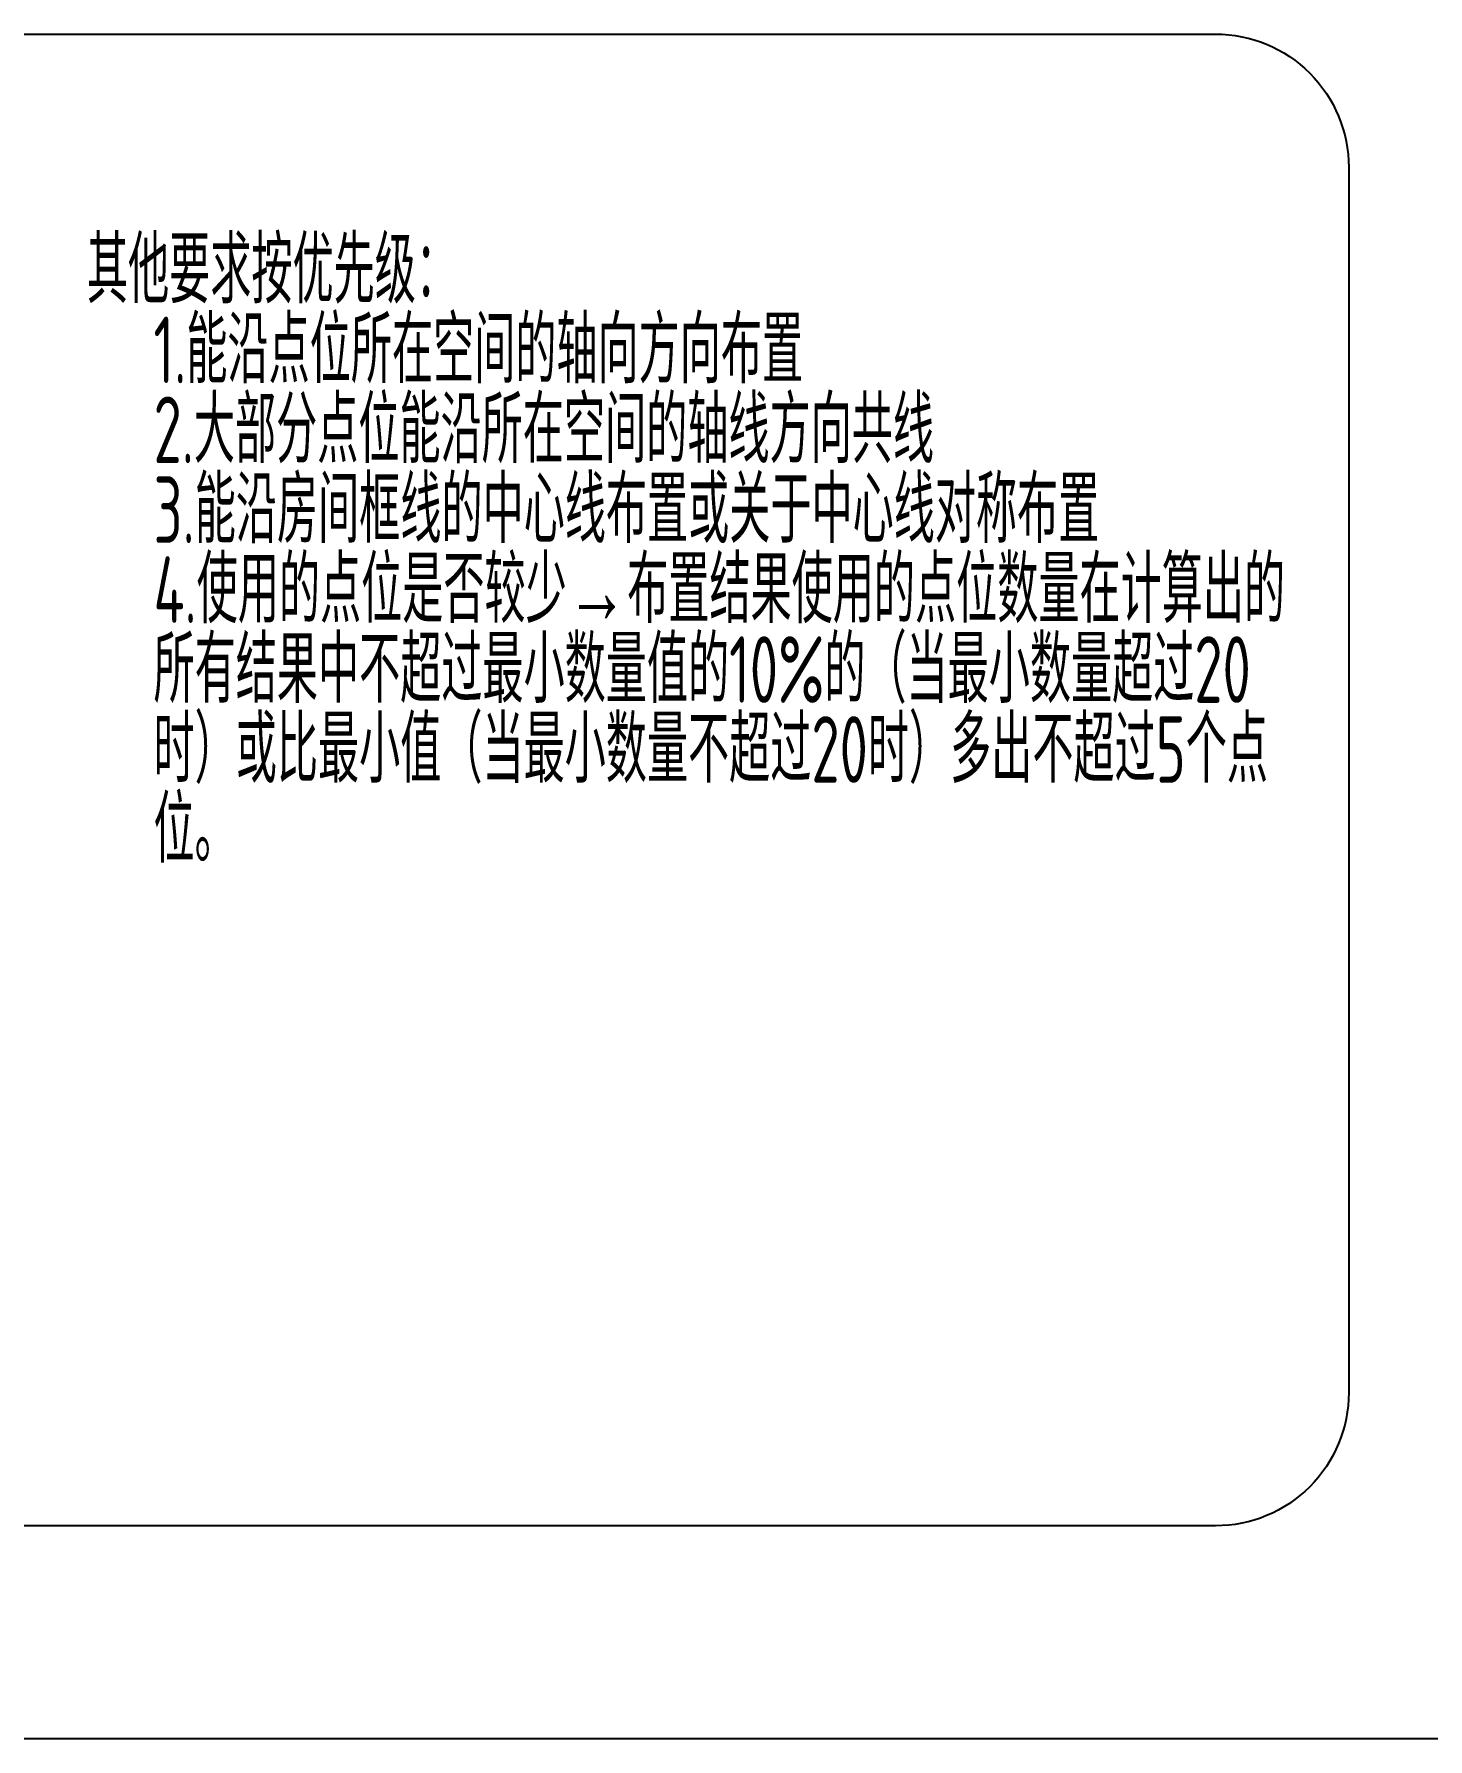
# Model space of a CAD drawing. Header units: millimetres. Extents: x -77018 to 517482, y 303285 to 1564785.
# Drawn here: x 156514 to 261177, y 303285 to 431285 of the extents above; entities that cross this region are included whole.
import ezdxf
from ezdxf.enums import TextEntityAlignment as Align

# ---------------------------------------------------------------- set-up
doc = ezdxf.new("R2010")
doc.units = ezdxf.units.MM
doc.header["$LTSCALE"] = 1000
for name, color, linetype in [('C-SHET-SHET', 144, 'Continuous'), ('E-UNIV-DIAG', 2, 'Continuous'), ('E-UNIV-NOTE', 6, 'Continuous')]:
    doc.layers.add(name, color=color, linetype=linetype)
doc.styles.add('TH-STYLE3', font='tssdeng.shx', dxfattribs={"width": 0.65, "bigfont": 'tssdchn.shx'})

msp = doc.modelspace()

# ---------------------------------------------------------------- linework, layer by layer
at = {"layer": 'C-SHET-SHET'}
msp.add_lwpolyline([(-77018, 1564785), (517482, 1564785), (517482, 303285), (-77018, 303285)], close=True, dxfattribs=at)
at = {"layer": 'E-UNIV-DIAG'}
msp.add_lwpolyline([(245232, 319285), (65232, 319285, -0.4142136), (55232, 329285), (55232, 421285, -0.4142136), (65232, 431285), (245232, 431285, -0.4142136), (255232, 421285), (255232, 329285, -0.4142136)], format="xyb", close=True, dxfattribs=at)

# ---------------------------------------------------------------- texts
at = {"layer": 'E-UNIV-NOTE', "style": 'TH-STYLE3', "width": 0.65}
for s, p in [('其他要求按优先级：', (160482, 413573)), ('1.能沿点位所在空间的轴向方向布置', (165482, 407573)), ('2.大部分点位能沿所在空间的轴线方向共线', (165482, 401573)), ('3.能沿房间框线的中心线布置或关于中心线对称布置', (165482, 395573)), ('4.使用的点位是否较少→布置结果使用的点位数量在计算出的', (165482, 389573)), ('所有结果中不超过最小数量值的10%%%的（当最小数量超过20', (165482, 383573)), ('时）或比最小值（当最小数量不超过20时）多出不超过5个点', (165482, 377573)), ('位。', (165482, 371573))]:
    msp.add_text(s, height=5000, dxfattribs=at).set_placement(p, align=Align.MIDDLE_LEFT)

doc.saveas('drawing.dxf')
